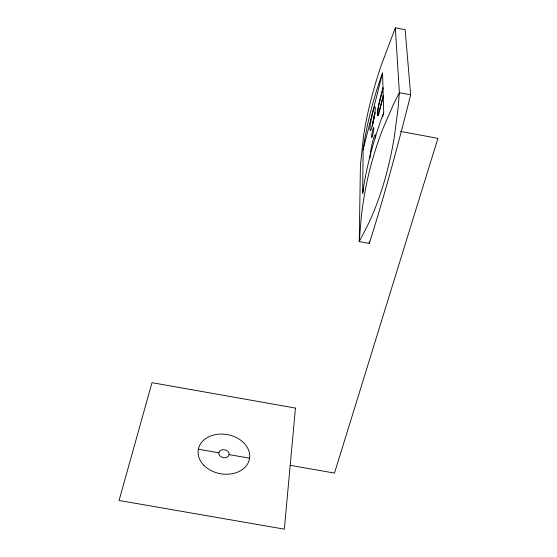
<?xml version="1.0" encoding="UTF-8"?>
<svg xmlns="http://www.w3.org/2000/svg" width="557" height="557" viewBox="0 0 557 557"><rect width="100%" height="100%" fill="white"/><g stroke="black" fill="none" stroke-linecap="round" stroke-linejoin="round"><path stroke-width="0.84" d="M363.533 189.812L362.656 193.168L363.122 149.749L363.561 146.505A547.538 374.729 -27.6 0 1 381.273 76.476L382.555 72.995L383.703 112.723L382.61 116.914M362.656 193.168L363.129 189.784A602.409 395.554 -25.9 0 1 382.311 116.378L383.703 112.723M363.122 149.749L382.555 72.995M382.979 87.588L379.623 100.664A10.583 1.121 -78.4 0 0 377.347 114.484A10.583 1.121 -78.4 0 0 379.825 109.826L383.237 96.598M383 88.472L379.157 103.602A8.446 0.898 -78.4 0 0 377.827 112.605A8.446 0.898 -78.4 0 0 379.303 110.69L383.209 95.686M374.52 118.195L374.638 117.771M395.338 27.85L380.995 65.963A285.838 123.605 -59.9 0 0 363.679 135.045L360.421 165.269L359.244 241.606L369.291 243.437A401.896 36.101 -77.9 0 0 410.676 94.801L405.134 29.702L395.338 27.85L399.376 92.685L398.116 107.933L394.307 137.001A319.509 176.694 80.5 0 1 373.782 211.681L369.214 222.215L359.244 241.606L361.319 216.325L362.983 203.765A545.582 428.096 29.6 0 1 382.645 129.349L393.242 104.869L399.376 92.685L410.676 94.801M198.369 449.214L218.922 452.813M229.08 454.596L249.592 458.195M290.204 465.318L334.492 473.088L437.927 138.373L400.399 131.389M369.291 241.703L369.291 243.437M369.994 157.944A12.665 1.379 -78.7 0 1 373.155 139.751A12.665 1.379 -78.7 0 1 375.571 138.108M372.508 124.97A10.061 1.044 -78.5 0 1 374.91 113.064M372.682 124.608A9.051 0.94 -78.5 0 1 375.146 112.73M379.122 113.642A8.446 0.905 -78.4 0 1 378.913 113.482M378.454 115.515A10.583 1.135 -78.4 0 1 378.412 113.12M295.454 408.072L284.349 529.15L119.073 500.478L151.991 382.659L295.454 408.072M229.164 454.136L228.976 455.153A5.201 3.976 10.3 0 1 223.266 457.631A5.201 3.976 10.3 0 1 218.831 453.28L219.026 452.263A5.201 3.976 10.3 0 1 224.729 449.819A5.201 3.976 10.3 0 1 229.164 454.136M203.778 465.213A26.012 19.871 10.3 0 0 247.997 463.159A26.012 19.871 10.3 0 0 219.931 434.091A26.012 19.871 10.3 0 0 203.778 465.213M371.999 126.53A12.073 1.232 -78.6 0 0 375.188 107.104A12.073 1.232 -78.6 0 0 370.677 122.484A12.073 1.232 -78.6 0 0 371.999 126.53M372.424 135.943A5.152 0.543 -78.6 0 0 373.803 127.595A5.152 0.543 -78.6 0 0 371.874 134.028A5.152 0.543 -78.6 0 0 372.424 135.943"/></g></svg>
